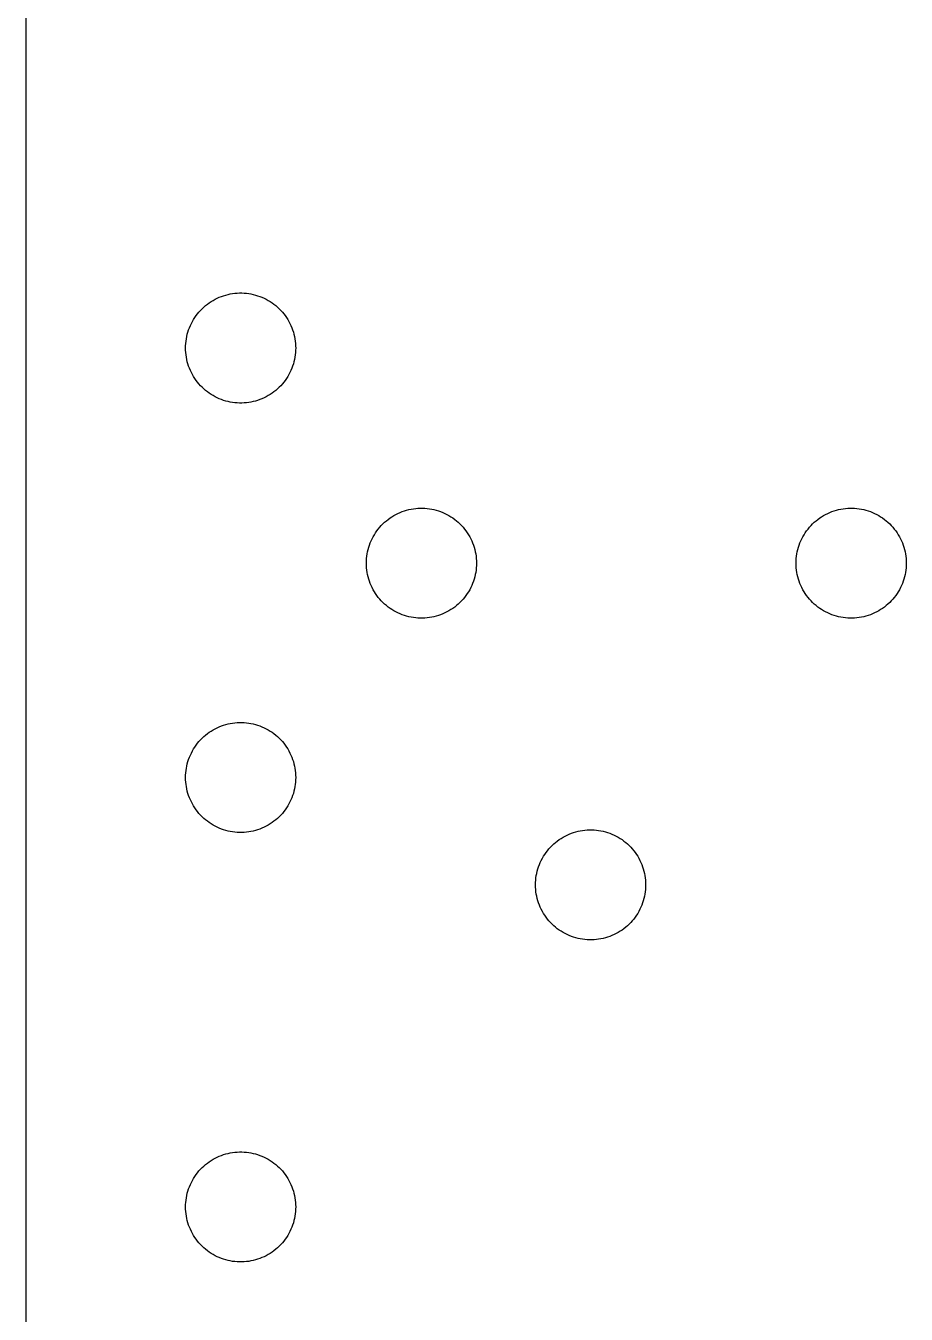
# Model space of a CAD drawing. Header units: metres. Extents: x 0 to 5.8, y -7.5 to 7.5.
# Drawn here: x 0.05 to 1.341, y 1.732 to 3.622 of the extents above; entities that cross this region are included whole.
import ezdxf

# ---------------------------------------------------------------- set-up
doc = ezdxf.new("R2010")
doc.units = ezdxf.units.M

msp = doc.modelspace()

# ---------------------------------------------------------------- linework, layer by layer
for p, q in [((0.049988, 4.53227), (0.049988, -4.53227)), ((0.313507, 3.21179), (0.316162, 3.21388)), ((0.316162, 3.21388), (0.318893, 3.21587)), ((0.318893, 3.21587), (0.321701, 3.21774)), ((0.321701, 3.21774), (0.3246, 3.2195)), ((0.3246, 3.2195), (0.32756, 3.22113)), ((0.32756, 3.22113), (0.330582, 3.22263)), ((0.330582, 3.22263), (0.333679, 3.224)), ((0.333679, 3.224), (0.336823, 3.22525)), ((0.336823, 3.22525), (0.340012, 3.22636)), ((0.340012, 3.22636), (0.343246, 3.22734)), ((0.343246, 3.22734), (0.346527, 3.22818)), ((0.346527, 3.22818), (0.349823, 3.22888)), ((0.349823, 3.22888), (0.353165, 3.22945)), ((0.353165, 3.22945), (0.356522, 3.22986)), ((0.356522, 3.22986), (0.359879, 3.23015)), ((0.359879, 3.23015), (0.363266, 3.23029)), ((0.363266, 3.23029), (0.366638, 3.23029)), ((0.366638, 3.23029), (0.370026, 3.23015)), ((0.370026, 3.23015), (0.373383, 3.22986)), ((0.373383, 3.22986), (0.37674, 3.22945)), ((0.37674, 3.22945), (0.380081, 3.22888)), ((0.380081, 3.22888), (0.383377, 3.22818)), ((0.383377, 3.22818), (0.386658, 3.22734)), ((0.386658, 3.22734), (0.389893, 3.22636)), ((0.389893, 3.22636), (0.393082, 3.22525)), ((0.393082, 3.22525), (0.396225, 3.224)), ((0.396225, 3.224), (0.399323, 3.22263)), ((0.399323, 3.22263), (0.402344, 3.22113)), ((0.402344, 3.22113), (0.405304, 3.2195)), ((0.405304, 3.2195), (0.408203, 3.21774)), ((0.408203, 3.21774), (0.411011, 3.21587)), ((0.411011, 3.21587), (0.413742, 3.21388)), ((0.413742, 3.21388), (0.416397, 3.21179)), ((0.295914, 3.19141), (0.297729, 3.19426)), ((0.297729, 3.19426), (0.299652, 3.19704)), ((0.299652, 3.19704), (0.301697, 3.19974)), ((0.301697, 3.19974), (0.303864, 3.20233)), ((0.303864, 3.20233), (0.306122, 3.20485)), ((0.306122, 3.20485), (0.308487, 3.20726)), ((0.308487, 3.20726), (0.310944, 3.20958)), ((0.310944, 3.20958), (0.313507, 3.21179)), ((0.416397, 3.21179), (0.418961, 3.20958)), ((0.418961, 3.20958), (0.421417, 3.20726)), ((0.421417, 3.20726), (0.423782, 3.20485)), ((0.423782, 3.20485), (0.426056, 3.20233)), ((0.426056, 3.20233), (0.428207, 3.19974)), ((0.428207, 3.19974), (0.430252, 3.19704)), ((0.430252, 3.19704), (0.432175, 3.19426)), ((0.432175, 3.19426), (0.43399, 3.19141)), ((0.287689, 3.17293), (0.288727, 3.17615)), ((0.288727, 3.17615), (0.289917, 3.17931)), ((0.289917, 3.17931), (0.291229, 3.18242)), ((0.291229, 3.18242), (0.292664, 3.18549)), ((0.292664, 3.18549), (0.29422, 3.18848)), ((0.29422, 3.18848), (0.295914, 3.19141)), ((0.43399, 3.19141), (0.435684, 3.18848)), ((0.435684, 3.18848), (0.437241, 3.18549)), ((0.437241, 3.18549), (0.43869, 3.18242)), ((0.43869, 3.18242), (0.439987, 3.17931)), ((0.439987, 3.17931), (0.441177, 3.17615)), ((0.441177, 3.17615), (0.442215, 3.17293)), ((0.284317, 3.15298), (0.284531, 3.15636)), ((0.284531, 3.15636), (0.284882, 3.15971)), ((0.284882, 3.15971), (0.28537, 3.16306)), ((0.28537, 3.16306), (0.286011, 3.16638)), ((0.286011, 3.16638), (0.286774, 3.16968)), ((0.286774, 3.16968), (0.287689, 3.17293)), ((0.442215, 3.17293), (0.44313, 3.16968)), ((0.44313, 3.16968), (0.443893, 3.16638)), ((0.443893, 3.16638), (0.444534, 3.16306)), ((0.444534, 3.16306), (0.445023, 3.15971)), ((0.445023, 3.15971), (0.445374, 3.15636)), ((0.445374, 3.15636), (0.445587, 3.15298)), ((0.284241, 3.1496), (0.284317, 3.15298)), ((0.284317, 3.14622), (0.284241, 3.1496)), ((0.284531, 3.14284), (0.284317, 3.14622)), ((0.284882, 3.13948), (0.284531, 3.14284)), ((0.28537, 3.13614), (0.284882, 3.13948)), ((0.445023, 3.13948), (0.444534, 3.13614)), ((0.445374, 3.14284), (0.445023, 3.13948)), ((0.445587, 3.14622), (0.445374, 3.14284)), ((0.445587, 3.15298), (0.445663, 3.1496)), ((0.445663, 3.1496), (0.445587, 3.14622)), ((0.286011, 3.13281), (0.28537, 3.13614)), ((0.286774, 3.12953), (0.286011, 3.13281)), ((0.287689, 3.12627), (0.286774, 3.12953)), ((0.288727, 3.12306), (0.287689, 3.12627)), ((0.289917, 3.11989), (0.288727, 3.12306)), ((0.291229, 3.11678), (0.289917, 3.11989)), ((0.439987, 3.11989), (0.43869, 3.11678)), ((0.441177, 3.12306), (0.439987, 3.11989)), ((0.442215, 3.12627), (0.441177, 3.12306)), ((0.44313, 3.12953), (0.442215, 3.12627)), ((0.443893, 3.13281), (0.44313, 3.12953)), ((0.444534, 3.13614), (0.443893, 3.13281)), ((0.292664, 3.11371), (0.291229, 3.11678)), ((0.29422, 3.11072), (0.292664, 3.11371)), ((0.295914, 3.10779), (0.29422, 3.11072)), ((0.297729, 3.10493), (0.295914, 3.10779)), ((0.299652, 3.10216), (0.297729, 3.10493)), ((0.301697, 3.09947), (0.299652, 3.10216)), ((0.303864, 3.09686), (0.301697, 3.09947)), ((0.428207, 3.09947), (0.426056, 3.09686)), ((0.430252, 3.10216), (0.428207, 3.09947)), ((0.432175, 3.10493), (0.430252, 3.10216)), ((0.43399, 3.10779), (0.432175, 3.10493)), ((0.435684, 3.11072), (0.43399, 3.10779)), ((0.437241, 3.11371), (0.435684, 3.11072)), ((0.43869, 3.11678), (0.437241, 3.11371)), ((0.306122, 3.09435), (0.303864, 3.09686)), ((0.308487, 3.09193), (0.306122, 3.09435)), ((0.310944, 3.08961), (0.308487, 3.09193)), ((0.313507, 3.08742), (0.310944, 3.08961)), ((0.316162, 3.08531), (0.313507, 3.08742)), ((0.318893, 3.08333), (0.316162, 3.08531)), ((0.321701, 3.08145), (0.318893, 3.08333)), ((0.3246, 3.0797), (0.321701, 3.08145)), ((0.408203, 3.08145), (0.405304, 3.0797)), ((0.411011, 3.08333), (0.408203, 3.08145)), ((0.413742, 3.08531), (0.411011, 3.08333)), ((0.416397, 3.08742), (0.413742, 3.08531)), ((0.418961, 3.08961), (0.416397, 3.08742)), ((0.421417, 3.09193), (0.418961, 3.08961)), ((0.423782, 3.09435), (0.421417, 3.09193)), ((0.426056, 3.09686), (0.423782, 3.09435)), ((0.32756, 3.07808), (0.3246, 3.0797)), ((0.330582, 3.07657), (0.32756, 3.07808)), ((0.333679, 3.0752), (0.330582, 3.07657)), ((0.336823, 3.07394), (0.333679, 3.0752)), ((0.340012, 3.07285), (0.336823, 3.07394)), ((0.343246, 3.07187), (0.340012, 3.07285)), ((0.346527, 3.07103), (0.343246, 3.07187)), ((0.349823, 3.07031), (0.346527, 3.07103)), ((0.353165, 3.06976), (0.349823, 3.07031)), ((0.356522, 3.06934), (0.353165, 3.06976)), ((0.359879, 3.06905), (0.356522, 3.06934)), ((0.363266, 3.06891), (0.359879, 3.06905)), ((0.366638, 3.06891), (0.363266, 3.06891)), ((0.370026, 3.06905), (0.366638, 3.06891)), ((0.373383, 3.06934), (0.370026, 3.06905)), ((0.37674, 3.06976), (0.373383, 3.06934)), ((0.380081, 3.07031), (0.37674, 3.06976)), ((0.383377, 3.07103), (0.380081, 3.07031)), ((0.386658, 3.07187), (0.383377, 3.07103)), ((0.389893, 3.07285), (0.386658, 3.07187)), ((0.393082, 3.07394), (0.389893, 3.07285)), ((0.396225, 3.0752), (0.393082, 3.07394)), ((0.399323, 3.07657), (0.396225, 3.0752)), ((0.402344, 3.07808), (0.399323, 3.07657)), ((0.405304, 3.0797), (0.402344, 3.07808)), ((0.601822, 2.90964), (0.605011, 2.91075)), ((0.605011, 2.91075), (0.608246, 2.91173)), ((0.608246, 2.91173), (0.611526, 2.91257)), ((0.611526, 2.91257), (0.614838, 2.91327)), ((0.614838, 2.91327), (0.618164, 2.91383)), ((0.618164, 2.91383), (0.621521, 2.91426)), ((0.621521, 2.91426), (0.624893, 2.91454)), ((0.624893, 2.91454), (0.628265, 2.91469)), ((0.628265, 2.91469), (0.631638, 2.91469)), ((0.631638, 2.91469), (0.635025, 2.91454)), ((0.635025, 2.91454), (0.638382, 2.91426)), ((0.638382, 2.91426), (0.641739, 2.91383)), ((0.641739, 2.91383), (0.645081, 2.91327)), ((0.645081, 2.91327), (0.648376, 2.91257)), ((0.648376, 2.91257), (0.651657, 2.91173)), ((0.651657, 2.91173), (0.654892, 2.91075)), ((0.654892, 2.91075), (0.658081, 2.90964)), ((1.23174, 2.90964), (1.23494, 2.91075)), ((1.23494, 2.91075), (1.23817, 2.91173)), ((1.23817, 2.91173), (1.24144, 2.91257)), ((1.24144, 2.91257), (1.24475, 2.91327)), ((1.24475, 2.91327), (1.24808, 2.91383)), ((1.24808, 2.91383), (1.25143, 2.91426)), ((1.25143, 2.91426), (1.25481, 2.91454)), ((1.25481, 2.91454), (1.25818, 2.91469)), ((1.25818, 2.91469), (1.26157, 2.91469)), ((1.26157, 2.91469), (1.26494, 2.91454)), ((1.26494, 2.91454), (1.26831, 2.91426)), ((1.26831, 2.91426), (1.27167, 2.91383)), ((1.27167, 2.91383), (1.27499, 2.91327)), ((1.27499, 2.91327), (1.27831, 2.91257)), ((1.27831, 2.91257), (1.28157, 2.91173)), ((1.28157, 2.91173), (1.28482, 2.91075)), ((1.28482, 2.91075), (1.28801, 2.90964)), ((0.571121, 2.88924), (0.573486, 2.89166)), ((0.573486, 2.89166), (0.575943, 2.89397)), ((0.575943, 2.89397), (0.578506, 2.89618)), ((0.578506, 2.89618), (0.581161, 2.89828)), ((0.581161, 2.89828), (0.583893, 2.90027)), ((0.583893, 2.90027), (0.5867, 2.90213)), ((0.5867, 2.90213), (0.5896, 2.90388)), ((0.5896, 2.90388), (0.59256, 2.90552)), ((0.59256, 2.90552), (0.595596, 2.90701)), ((0.595596, 2.90701), (0.598679, 2.9084)), ((0.598679, 2.9084), (0.601822, 2.90964)), ((0.658081, 2.90964), (0.661224, 2.9084)), ((0.661224, 2.9084), (0.664322, 2.90701)), ((0.664322, 2.90701), (0.667343, 2.90552)), ((0.667343, 2.90552), (0.670303, 2.90388)), ((0.670303, 2.90388), (0.673203, 2.90213)), ((0.673203, 2.90213), (0.67601, 2.90027)), ((0.67601, 2.90027), (0.678741, 2.89828)), ((0.678741, 2.89828), (0.681396, 2.89618)), ((0.681396, 2.89618), (0.68396, 2.89397)), ((0.68396, 2.89397), (0.686417, 2.89166)), ((0.686417, 2.89166), (0.688782, 2.88924)), ((1.20103, 2.88924), (1.2034, 2.89166)), ((1.2034, 2.89166), (1.20587, 2.89397)), ((1.20587, 2.89397), (1.20844, 2.89618)), ((1.20844, 2.89618), (1.21107, 2.89828)), ((1.21107, 2.89828), (1.21381, 2.90027)), ((1.21381, 2.90027), (1.21663, 2.90213)), ((1.21663, 2.90213), (1.21951, 2.90388)), ((1.21951, 2.90388), (1.22249, 2.90552)), ((1.22249, 2.90552), (1.22551, 2.90701)), ((1.22551, 2.90701), (1.22859, 2.9084)), ((1.22859, 2.9084), (1.23174, 2.90964)), ((1.28801, 2.90964), (1.29115, 2.9084)), ((1.29115, 2.9084), (1.29424, 2.90701)), ((1.29424, 2.90701), (1.29727, 2.90552)), ((1.29727, 2.90552), (1.30023, 2.90388)), ((1.30023, 2.90388), (1.30312, 2.90213)), ((1.30312, 2.90213), (1.30594, 2.90027)), ((1.30594, 2.90027), (1.30867, 2.89828)), ((1.30867, 2.89828), (1.31133, 2.89618)), ((1.31133, 2.89618), (1.31387, 2.89397)), ((1.31387, 2.89397), (1.31635, 2.89166)), ((1.31635, 2.89166), (1.31871, 2.88924)), ((0.557663, 2.86987), (0.559235, 2.87288)), ((0.559235, 2.87288), (0.560913, 2.87581)), ((0.560913, 2.87581), (0.562729, 2.87866)), ((0.562729, 2.87866), (0.564651, 2.88142)), ((0.564651, 2.88142), (0.566696, 2.88412)), ((0.566696, 2.88412), (0.568863, 2.88673)), ((0.568863, 2.88673), (0.571121, 2.88924)), ((0.688782, 2.88924), (0.691055, 2.88673)), ((0.691055, 2.88673), (0.693207, 2.88412)), ((0.693207, 2.88412), (0.695251, 2.88142)), ((0.695251, 2.88142), (0.697174, 2.87866)), ((0.697174, 2.87866), (0.69899, 2.87581)), ((0.69899, 2.87581), (0.700684, 2.87288)), ((0.700684, 2.87288), (0.70224, 2.86987)), ((1.18758, 2.86987), (1.18915, 2.87288)), ((1.18915, 2.87288), (1.19084, 2.87581)), ((1.19084, 2.87581), (1.19264, 2.87866)), ((1.19264, 2.87866), (1.19458, 2.88142)), ((1.19458, 2.88142), (1.19662, 2.88412)), ((1.19662, 2.88412), (1.19878, 2.88673)), ((1.19878, 2.88673), (1.20103, 2.88924)), ((1.31871, 2.88924), (1.32097, 2.88673)), ((1.32097, 2.88673), (1.32312, 2.88412)), ((1.32312, 2.88412), (1.32516, 2.88142)), ((1.32516, 2.88142), (1.3271, 2.87866)), ((1.3271, 2.87866), (1.3289, 2.87581)), ((1.3289, 2.87581), (1.3306, 2.87288)), ((1.3306, 2.87288), (1.33217, 2.86987)), ((0.55101, 2.85077), (0.551773, 2.85406)), ((0.551773, 2.85406), (0.552689, 2.85732)), ((0.552689, 2.85732), (0.553741, 2.86053)), ((0.553741, 2.86053), (0.554916, 2.86371)), ((0.554916, 2.86371), (0.556229, 2.86682)), ((0.556229, 2.86682), (0.557663, 2.86987)), ((0.70224, 2.86987), (0.70369, 2.86682)), ((0.70369, 2.86682), (0.704987, 2.86371)), ((0.704987, 2.86371), (0.706177, 2.86053)), ((0.706177, 2.86053), (0.707214, 2.85732)), ((0.707214, 2.85732), (0.70813, 2.85406)), ((0.70813, 2.85406), (0.708893, 2.85077)), ((1.18092, 2.85077), (1.1817, 2.85406)), ((1.1817, 2.85406), (1.1826, 2.85732)), ((1.1826, 2.85732), (1.18365, 2.86053)), ((1.18365, 2.86053), (1.18483, 2.86371)), ((1.18483, 2.86371), (1.18614, 2.86682)), ((1.18614, 2.86682), (1.18758, 2.86987)), ((1.33217, 2.86987), (1.3336, 2.86682)), ((1.3336, 2.86682), (1.33492, 2.86371)), ((1.33492, 2.86371), (1.33609, 2.86053)), ((1.33609, 2.86053), (1.33714, 2.85732)), ((1.33714, 2.85732), (1.33804, 2.85406)), ((1.33804, 2.85406), (1.33882, 2.85077)), ((0.54924, 2.834), (0.549316, 2.83737)), ((0.549316, 2.83737), (0.54953, 2.84074)), ((0.54953, 2.84074), (0.549881, 2.8441)), ((0.549881, 2.8441), (0.550369, 2.84746)), ((0.550369, 2.84746), (0.55101, 2.85077)), ((0.708893, 2.85077), (0.709534, 2.84746)), ((0.709534, 2.84746), (0.710022, 2.8441)), ((0.710022, 2.8441), (0.710373, 2.84074)), ((0.710373, 2.84074), (0.710587, 2.83737)), ((0.710587, 2.83737), (0.710663, 2.834)), ((1.17917, 2.834), (1.17923, 2.83737)), ((1.17923, 2.83737), (1.17944, 2.84074)), ((1.17944, 2.84074), (1.17979, 2.8441)), ((1.17979, 2.8441), (1.1803, 2.84746)), ((1.1803, 2.84746), (1.18092, 2.85077)), ((1.33882, 2.85077), (1.33945, 2.84746)), ((1.33945, 2.84746), (1.33995, 2.8441)), ((1.33995, 2.8441), (1.3403, 2.84074)), ((1.3403, 2.84074), (1.34052, 2.83737)), ((1.34052, 2.83737), (1.34058, 2.834)), ((0.549316, 2.83061), (0.54924, 2.834)), ((0.54953, 2.82724), (0.549316, 2.83061)), ((0.549881, 2.82388), (0.54953, 2.82724)), ((0.550369, 2.82053), (0.549881, 2.82388)), ((0.55101, 2.81721), (0.550369, 2.82053)), ((0.551773, 2.81392), (0.55101, 2.81721)), ((0.708893, 2.81721), (0.70813, 2.81392)), ((0.709534, 2.82053), (0.708893, 2.81721)), ((0.710022, 2.82388), (0.709534, 2.82053)), ((0.710373, 2.82724), (0.710022, 2.82388)), ((0.710587, 2.83061), (0.710373, 2.82724)), ((0.710663, 2.834), (0.710587, 2.83061)), ((1.17923, 2.83061), (1.17917, 2.834)), ((1.17944, 2.82724), (1.17923, 2.83061)), ((1.17979, 2.82388), (1.17944, 2.82724)), ((1.1803, 2.82053), (1.17979, 2.82388)), ((1.18092, 2.81721), (1.1803, 2.82053)), ((1.1817, 2.81392), (1.18092, 2.81721)), ((1.33882, 2.81721), (1.33804, 2.81392)), ((1.33945, 2.82053), (1.33882, 2.81721)), ((1.33995, 2.82388), (1.33945, 2.82053)), ((1.3403, 2.82724), (1.33995, 2.82388)), ((1.34052, 2.83061), (1.3403, 2.82724)), ((1.34058, 2.834), (1.34052, 2.83061)), ((0.552689, 2.81067), (0.551773, 2.81392)), ((0.553741, 2.80745), (0.552689, 2.81067)), ((0.554916, 2.80428), (0.553741, 2.80745)), ((0.556229, 2.80116), (0.554916, 2.80428)), ((0.557663, 2.79811), (0.556229, 2.80116)), ((0.559235, 2.7951), (0.557663, 2.79811)), ((0.70224, 2.79811), (0.700684, 2.7951)), ((0.70369, 2.80116), (0.70224, 2.79811)), ((0.704987, 2.80428), (0.70369, 2.80116)), ((0.706177, 2.80745), (0.704987, 2.80428)), ((0.707214, 2.81067), (0.706177, 2.80745)), ((0.70813, 2.81392), (0.707214, 2.81067)), ((1.1826, 2.81067), (1.1817, 2.81392)), ((1.18365, 2.80745), (1.1826, 2.81067)), ((1.18483, 2.80428), (1.18365, 2.80745)), ((1.18614, 2.80116), (1.18483, 2.80428)), ((1.18758, 2.79811), (1.18614, 2.80116)), ((1.18915, 2.7951), (1.18758, 2.79811)), ((1.33217, 2.79811), (1.3306, 2.7951)), ((1.3336, 2.80116), (1.33217, 2.79811)), ((1.33492, 2.80428), (1.3336, 2.80116)), ((1.33609, 2.80745), (1.33492, 2.80428)), ((1.33714, 2.81067), (1.33609, 2.80745)), ((1.33804, 2.81392), (1.33714, 2.81067)), ((0.560913, 2.79219), (0.559235, 2.7951)), ((0.562729, 2.78932), (0.560913, 2.79219)), ((0.564651, 2.78656), (0.562729, 2.78932)), ((0.566696, 2.78386), (0.564651, 2.78656)), ((0.568863, 2.78125), (0.566696, 2.78386)), ((0.571121, 2.77875), (0.568863, 2.78125)), ((0.573486, 2.77632), (0.571121, 2.77875)), ((0.688782, 2.77875), (0.686417, 2.77632)), ((0.691055, 2.78125), (0.688782, 2.77875)), ((0.693207, 2.78386), (0.691055, 2.78125)), ((0.695251, 2.78656), (0.693207, 2.78386)), ((0.697174, 2.78932), (0.695251, 2.78656)), ((0.69899, 2.79219), (0.697174, 2.78932)), ((0.700684, 2.7951), (0.69899, 2.79219)), ((1.19084, 2.79219), (1.18915, 2.7951)), ((1.19264, 2.78932), (1.19084, 2.79219)), ((1.19458, 2.78656), (1.19264, 2.78932)), ((1.19662, 2.78386), (1.19458, 2.78656)), ((1.19878, 2.78125), (1.19662, 2.78386)), ((1.20103, 2.77875), (1.19878, 2.78125)), ((1.2034, 2.77632), (1.20103, 2.77875)), ((1.31871, 2.77875), (1.31635, 2.77632)), ((1.32097, 2.78125), (1.31871, 2.77875)), ((1.32312, 2.78386), (1.32097, 2.78125)), ((1.32516, 2.78656), (1.32312, 2.78386)), ((1.3271, 2.78932), (1.32516, 2.78656)), ((1.3289, 2.79219), (1.3271, 2.78932)), ((1.3306, 2.7951), (1.3289, 2.79219)), ((0.575943, 2.77402), (0.573486, 2.77632)), ((0.578506, 2.7718), (0.575943, 2.77402)), ((0.581161, 2.7697), (0.578506, 2.7718)), ((0.583893, 2.76772), (0.581161, 2.7697)), ((0.5867, 2.76585), (0.583893, 2.76772)), ((0.5896, 2.7641), (0.5867, 2.76585)), ((0.59256, 2.76247), (0.5896, 2.7641)), ((0.595596, 2.76097), (0.59256, 2.76247)), ((0.598679, 2.7596), (0.595596, 2.76097)), ((0.601822, 2.75835), (0.598679, 2.7596)), ((0.661224, 2.7596), (0.658081, 2.75835)), ((0.664322, 2.76097), (0.661224, 2.7596)), ((0.667343, 2.76247), (0.664322, 2.76097)), ((0.670303, 2.7641), (0.667343, 2.76247)), ((0.673203, 2.76585), (0.670303, 2.7641)), ((0.67601, 2.76772), (0.673203, 2.76585)), ((0.678741, 2.7697), (0.67601, 2.76772)), ((0.681396, 2.7718), (0.678741, 2.7697)), ((0.68396, 2.77402), (0.681396, 2.7718)), ((0.686417, 2.77632), (0.68396, 2.77402)), ((1.20587, 2.77402), (1.2034, 2.77632)), ((1.20844, 2.7718), (1.20587, 2.77402)), ((1.21107, 2.7697), (1.20844, 2.7718)), ((1.21381, 2.76772), (1.21107, 2.7697)), ((1.21663, 2.76585), (1.21381, 2.76772)), ((1.21951, 2.7641), (1.21663, 2.76585)), ((1.22249, 2.76247), (1.21951, 2.7641)), ((1.22551, 2.76097), (1.22249, 2.76247)), ((1.22859, 2.7596), (1.22551, 2.76097)), ((1.23174, 2.75835), (1.22859, 2.7596)), ((1.29115, 2.7596), (1.28801, 2.75835)), ((1.29424, 2.76097), (1.29115, 2.7596)), ((1.29727, 2.76247), (1.29424, 2.76097)), ((1.30023, 2.7641), (1.29727, 2.76247)), ((1.30312, 2.76585), (1.30023, 2.7641)), ((1.30594, 2.76772), (1.30312, 2.76585)), ((1.30867, 2.7697), (1.30594, 2.76772)), ((1.31133, 2.7718), (1.30867, 2.7697)), ((1.31387, 2.77402), (1.31133, 2.7718)), ((1.31635, 2.77632), (1.31387, 2.77402)), ((0.605011, 2.75723), (0.601822, 2.75835)), ((0.608246, 2.75626), (0.605011, 2.75723)), ((0.611526, 2.75542), (0.608246, 2.75626)), ((0.614838, 2.75471), (0.611526, 2.75542)), ((0.618164, 2.75415), (0.614838, 2.75471)), ((0.621521, 2.75372), (0.618164, 2.75415)), ((0.624893, 2.75345), (0.621521, 2.75372)), ((0.628265, 2.7533), (0.624893, 2.75345)), ((0.631638, 2.7533), (0.628265, 2.7533)), ((0.635025, 2.75345), (0.631638, 2.7533)), ((0.638382, 2.75372), (0.635025, 2.75345)), ((0.641739, 2.75415), (0.638382, 2.75372)), ((0.645081, 2.75471), (0.641739, 2.75415)), ((0.648376, 2.75542), (0.645081, 2.75471)), ((0.651657, 2.75626), (0.648376, 2.75542)), ((0.654892, 2.75723), (0.651657, 2.75626)), ((0.658081, 2.75835), (0.654892, 2.75723)), ((1.23494, 2.75723), (1.23174, 2.75835)), ((1.23817, 2.75626), (1.23494, 2.75723)), ((1.24144, 2.75542), (1.23817, 2.75626)), ((1.24475, 2.75471), (1.24144, 2.75542)), ((1.24808, 2.75415), (1.24475, 2.75471)), ((1.25143, 2.75372), (1.24808, 2.75415)), ((1.25481, 2.75345), (1.25143, 2.75372)), ((1.25818, 2.7533), (1.25481, 2.75345)), ((1.26157, 2.7533), (1.25818, 2.7533)), ((1.26494, 2.75345), (1.26157, 2.7533)), ((1.26831, 2.75372), (1.26494, 2.75345)), ((1.27167, 2.75415), (1.26831, 2.75372)), ((1.27499, 2.75471), (1.27167, 2.75415)), ((1.27831, 2.75542), (1.27499, 2.75471)), ((1.28157, 2.75626), (1.27831, 2.75542)), ((1.28482, 2.75723), (1.28157, 2.75626)), ((1.28801, 2.75835), (1.28482, 2.75723)), ((0.321701, 2.58783), (0.3246, 2.58957)), ((0.3246, 2.58957), (0.32756, 2.5912)), ((0.32756, 2.5912), (0.330582, 2.59271)), ((0.330582, 2.59271), (0.333679, 2.59409)), ((0.333679, 2.59409), (0.336823, 2.59532)), ((0.336823, 2.59532), (0.340012, 2.59644)), ((0.340012, 2.59644), (0.343246, 2.59741)), ((0.343246, 2.59741), (0.346527, 2.59825)), ((0.346527, 2.59825), (0.349823, 2.59895)), ((0.349823, 2.59895), (0.353165, 2.59952)), ((0.353165, 2.59952), (0.356522, 2.59995)), ((0.356522, 2.59995), (0.359879, 2.60022)), ((0.359879, 2.60022), (0.363266, 2.60037)), ((0.363266, 2.60037), (0.366638, 2.60037)), ((0.366638, 2.60037), (0.370026, 2.60022)), ((0.370026, 2.60022), (0.373383, 2.59995)), ((0.373383, 2.59995), (0.37674, 2.59952)), ((0.37674, 2.59952), (0.380081, 2.59895)), ((0.380081, 2.59895), (0.383377, 2.59825)), ((0.383377, 2.59825), (0.386658, 2.59741)), ((0.386658, 2.59741), (0.389893, 2.59644)), ((0.389893, 2.59644), (0.393082, 2.59532)), ((0.393082, 2.59532), (0.396225, 2.59409)), ((0.396225, 2.59409), (0.399323, 2.59271)), ((0.399323, 2.59271), (0.402344, 2.5912)), ((0.402344, 2.5912), (0.405304, 2.58957)), ((0.405304, 2.58957), (0.408203, 2.58783)), ((0.301697, 2.56981), (0.303864, 2.57242)), ((0.303864, 2.57242), (0.306122, 2.57492)), ((0.306122, 2.57492), (0.308487, 2.57735)), ((0.308487, 2.57735), (0.310944, 2.57965)), ((0.310944, 2.57965), (0.313507, 2.58186)), ((0.313507, 2.58186), (0.316162, 2.58397)), ((0.316162, 2.58397), (0.318893, 2.58595)), ((0.318893, 2.58595), (0.321701, 2.58783)), ((0.408203, 2.58783), (0.411011, 2.58595)), ((0.411011, 2.58595), (0.413742, 2.58397)), ((0.413742, 2.58397), (0.416397, 2.58186)), ((0.416397, 2.58186), (0.418961, 2.57965)), ((0.418961, 2.57965), (0.421417, 2.57735)), ((0.421417, 2.57735), (0.423782, 2.57492)), ((0.423782, 2.57492), (0.426056, 2.57242)), ((0.426056, 2.57242), (0.428207, 2.56981)), ((0.289917, 2.54939), (0.291229, 2.55251)), ((0.291229, 2.55251), (0.292664, 2.55556)), ((0.292664, 2.55556), (0.29422, 2.55856)), ((0.29422, 2.55856), (0.295914, 2.56149)), ((0.295914, 2.56149), (0.297729, 2.56435)), ((0.297729, 2.56435), (0.299652, 2.56712)), ((0.299652, 2.56712), (0.301697, 2.56981)), ((0.428207, 2.56981), (0.430252, 2.56712)), ((0.430252, 2.56712), (0.432175, 2.56435)), ((0.432175, 2.56435), (0.43399, 2.56149)), ((0.43399, 2.56149), (0.435684, 2.55856)), ((0.435684, 2.55856), (0.437241, 2.55556)), ((0.437241, 2.55556), (0.43869, 2.55251)), ((0.43869, 2.55251), (0.439987, 2.54939)), ((0.284882, 2.5298), (0.28537, 2.53314)), ((0.28537, 2.53314), (0.286011, 2.53645)), ((0.286011, 2.53645), (0.286774, 2.53975)), ((0.286774, 2.53975), (0.287689, 2.543)), ((0.287689, 2.543), (0.288727, 2.54622)), ((0.288727, 2.54622), (0.289917, 2.54939)), ((0.439987, 2.54939), (0.441177, 2.54622)), ((0.441177, 2.54622), (0.442215, 2.543)), ((0.442215, 2.543), (0.44313, 2.53975)), ((0.44313, 2.53975), (0.443893, 2.53645)), ((0.443893, 2.53645), (0.444534, 2.53314)), ((0.444534, 2.53314), (0.445023, 2.5298)), ((0.284241, 2.51968), (0.284317, 2.52306)), ((0.284317, 2.5163), (0.284241, 2.51968)), ((0.284317, 2.52306), (0.284531, 2.52643)), ((0.284531, 2.51292), (0.284317, 2.5163)), ((0.284531, 2.52643), (0.284882, 2.5298)), ((0.445023, 2.5298), (0.445374, 2.52643)), ((0.445374, 2.52643), (0.445587, 2.52306)), ((0.445587, 2.5163), (0.445374, 2.51292)), ((0.445587, 2.52306), (0.445663, 2.51968)), ((0.445663, 2.51968), (0.445587, 2.5163)), ((0.284882, 2.50957), (0.284531, 2.51292)), ((0.28537, 2.50621), (0.284882, 2.50957)), ((0.286011, 2.5029), (0.28537, 2.50621)), ((0.286774, 2.4996), (0.286011, 2.5029)), ((0.287689, 2.49635), (0.286774, 2.4996)), ((0.288727, 2.49313), (0.287689, 2.49635)), ((0.442215, 2.49635), (0.441177, 2.49313)), ((0.44313, 2.4996), (0.442215, 2.49635)), ((0.443893, 2.5029), (0.44313, 2.4996)), ((0.444534, 2.50621), (0.443893, 2.5029)), ((0.445023, 2.50957), (0.444534, 2.50621)), ((0.445374, 2.51292), (0.445023, 2.50957)), ((0.289917, 2.48996), (0.288727, 2.49313)), ((0.291229, 2.48685), (0.289917, 2.48996)), ((0.292664, 2.4838), (0.291229, 2.48685)), ((0.29422, 2.48079), (0.292664, 2.4838)), ((0.295914, 2.47787), (0.29422, 2.48079)), ((0.297729, 2.47502), (0.295914, 2.47787)), ((0.43399, 2.47787), (0.432175, 2.47502)), ((0.435684, 2.48079), (0.43399, 2.47787)), ((0.437241, 2.4838), (0.435684, 2.48079)), ((0.43869, 2.48685), (0.437241, 2.4838)), ((0.439987, 2.48996), (0.43869, 2.48685)), ((0.441177, 2.49313), (0.439987, 2.48996)), ((0.299652, 2.47224), (0.297729, 2.47502)), ((0.301697, 2.46954), (0.299652, 2.47224)), ((0.303864, 2.46693), (0.301697, 2.46954)), ((0.306122, 2.46443), (0.303864, 2.46693)), ((0.308487, 2.46201), (0.306122, 2.46443)), ((0.310944, 2.4597), (0.308487, 2.46201)), ((0.313507, 2.45749), (0.310944, 2.4597)), ((0.316162, 2.45538), (0.313507, 2.45749)), ((0.416397, 2.45749), (0.413742, 2.45538)), ((0.418961, 2.4597), (0.416397, 2.45749)), ((0.421417, 2.46201), (0.418961, 2.4597)), ((0.423782, 2.46443), (0.421417, 2.46201)), ((0.426056, 2.46693), (0.423782, 2.46443)), ((0.428207, 2.46954), (0.426056, 2.46693)), ((0.430252, 2.47224), (0.428207, 2.46954)), ((0.432175, 2.47502), (0.430252, 2.47224)), ((0.318893, 2.4534), (0.316162, 2.45538)), ((0.321701, 2.45154), (0.318893, 2.4534)), ((0.3246, 2.44978), (0.321701, 2.45154)), ((0.32756, 2.44815), (0.3246, 2.44978)), ((0.330582, 2.44666), (0.32756, 2.44815)), ((0.333679, 2.44528), (0.330582, 2.44666)), ((0.336823, 2.44403), (0.333679, 2.44528)), ((0.340012, 2.44292), (0.336823, 2.44403)), ((0.343246, 2.44194), (0.340012, 2.44292)), ((0.346527, 2.4411), (0.343246, 2.44194)), ((0.349823, 2.4404), (0.346527, 2.4411)), ((0.353165, 2.43983), (0.349823, 2.4404)), ((0.356522, 2.43941), (0.353165, 2.43983)), ((0.359879, 2.43913), (0.356522, 2.43941)), ((0.363266, 2.43898), (0.359879, 2.43913)), ((0.366638, 2.43898), (0.363266, 2.43898)), ((0.370026, 2.43913), (0.366638, 2.43898)), ((0.373383, 2.43941), (0.370026, 2.43913)), ((0.37674, 2.43983), (0.373383, 2.43941)), ((0.380081, 2.4404), (0.37674, 2.43983)), ((0.383377, 2.4411), (0.380081, 2.4404)), ((0.386658, 2.44194), (0.383377, 2.4411)), ((0.389893, 2.44292), (0.386658, 2.44194)), ((0.393082, 2.44403), (0.389893, 2.44292)), ((0.396225, 2.44528), (0.393082, 2.44403)), ((0.399323, 2.44666), (0.396225, 2.44528)), ((0.402344, 2.44815), (0.399323, 2.44666)), ((0.405304, 2.44978), (0.402344, 2.44815)), ((0.408203, 2.45154), (0.405304, 2.44978)), ((0.411011, 2.4534), (0.408203, 2.45154)), ((0.413742, 2.45538), (0.411011, 2.4534)), ((0.849808, 2.43785), (0.853012, 2.43895)), ((0.853012, 2.43895), (0.856247, 2.43993)), ((0.856247, 2.43993), (0.859512, 2.44078)), ((0.859512, 2.44078), (0.862823, 2.44148)), ((0.862823, 2.44148), (0.86615, 2.44205)), ((0.86615, 2.44205), (0.869507, 2.44246)), ((0.869507, 2.44246), (0.872879, 2.44275)), ((0.872879, 2.44275), (0.876251, 2.44289)), ((0.876251, 2.44289), (0.879639, 2.44289)), ((0.879639, 2.44289), (0.883011, 2.44275)), ((0.883011, 2.44275), (0.886383, 2.44246)), ((0.886383, 2.44246), (0.88974, 2.44205)), ((0.88974, 2.44205), (0.893066, 2.44148)), ((0.893066, 2.44148), (0.896378, 2.44078)), ((0.896378, 2.44078), (0.899643, 2.43993)), ((0.899643, 2.43993), (0.902878, 2.43895)), ((0.902878, 2.43895), (0.906082, 2.43785)), ((0.819107, 2.41745), (0.821472, 2.41986)), ((0.821472, 2.41986), (0.823944, 2.42218)), ((0.823944, 2.42218), (0.826508, 2.42438)), ((0.826508, 2.42438), (0.829147, 2.42648)), ((0.829147, 2.42648), (0.831879, 2.42847)), ((0.831879, 2.42847), (0.834702, 2.43034)), ((0.834702, 2.43034), (0.837585, 2.4321)), ((0.837585, 2.4321), (0.840561, 2.43372)), ((0.840561, 2.43372), (0.843582, 2.43523)), ((0.843582, 2.43523), (0.846664, 2.4366)), ((0.846664, 2.4366), (0.849808, 2.43785)), ((0.906082, 2.43785), (0.909225, 2.4366)), ((0.909225, 2.4366), (0.912308, 2.43523)), ((0.912308, 2.43523), (0.915344, 2.43372)), ((0.915344, 2.43372), (0.918304, 2.4321)), ((0.918304, 2.4321), (0.921188, 2.43034)), ((0.921188, 2.43034), (0.924011, 2.42847)), ((0.924011, 2.42847), (0.926743, 2.42648)), ((0.926743, 2.42648), (0.929398, 2.42438)), ((0.929398, 2.42438), (0.931946, 2.42218)), ((0.931946, 2.42218), (0.934418, 2.41986)), ((0.934418, 2.41986), (0.936783, 2.41745)), ((0.805649, 2.39809), (0.80722, 2.40108)), ((0.80722, 2.40108), (0.808914, 2.40401)), ((0.808914, 2.40401), (0.810715, 2.40686)), ((0.810715, 2.40686), (0.812653, 2.40964)), ((0.812653, 2.40964), (0.814697, 2.41232)), ((0.814697, 2.41232), (0.816849, 2.41493)), ((0.816849, 2.41493), (0.819107, 2.41745)), ((0.936783, 2.41745), (0.939041, 2.41493)), ((0.939041, 2.41493), (0.941193, 2.41232)), ((0.941193, 2.41232), (0.943237, 2.40964)), ((0.943237, 2.40964), (0.945175, 2.40686)), ((0.945175, 2.40686), (0.946976, 2.40401)), ((0.946976, 2.40401), (0.948669, 2.40108)), ((0.948669, 2.40108), (0.950241, 2.39809)), ((0.798996, 2.37898), (0.799774, 2.38226)), ((0.799774, 2.38226), (0.800674, 2.38553)), ((0.800674, 2.38553), (0.801727, 2.38873)), ((0.801727, 2.38873), (0.802902, 2.39191)), ((0.802902, 2.39191), (0.804214, 2.39502)), ((0.804214, 2.39502), (0.805649, 2.39809)), ((0.950241, 2.39809), (0.951675, 2.39502)), ((0.951675, 2.39502), (0.952988, 2.39191)), ((0.952988, 2.39191), (0.954163, 2.38873)), ((0.954163, 2.38873), (0.955215, 2.38553)), ((0.955215, 2.38553), (0.956116, 2.38226)), ((0.956116, 2.38226), (0.956894, 2.37898)), ((0.797241, 2.3622), (0.797302, 2.36557)), ((0.797302, 2.36557), (0.797516, 2.36896)), ((0.797516, 2.36896), (0.797867, 2.37231)), ((0.797867, 2.37231), (0.79837, 2.37566)), ((0.79837, 2.37566), (0.798996, 2.37898)), ((0.956894, 2.37898), (0.95752, 2.37566)), ((0.95752, 2.37566), (0.958023, 2.37231)), ((0.958023, 2.37231), (0.958374, 2.36896)), ((0.958374, 2.36896), (0.958588, 2.36557)), ((0.958588, 2.36557), (0.958649, 2.3622)), ((0.797302, 2.35883), (0.797241, 2.3622)), ((0.797516, 2.35544), (0.797302, 2.35883)), ((0.797867, 2.35208), (0.797516, 2.35544)), ((0.79837, 2.34874), (0.797867, 2.35208)), ((0.798996, 2.34541), (0.79837, 2.34874)), ((0.799774, 2.34213), (0.798996, 2.34541)), ((0.956894, 2.34541), (0.956116, 2.34213)), ((0.95752, 2.34874), (0.956894, 2.34541)), ((0.958023, 2.35208), (0.95752, 2.34874)), ((0.958374, 2.35544), (0.958023, 2.35208)), ((0.958588, 2.35883), (0.958374, 2.35544)), ((0.958649, 2.3622), (0.958588, 2.35883)), ((0.800674, 2.33887), (0.799774, 2.34213)), ((0.801727, 2.33566), (0.800674, 2.33887)), ((0.802902, 2.33249), (0.801727, 2.33566)), ((0.804214, 2.32938), (0.802902, 2.33249)), ((0.805649, 2.32631), (0.804214, 2.32938)), ((0.80722, 2.32332), (0.805649, 2.32631)), ((0.950241, 2.32631), (0.948669, 2.32332)), ((0.951675, 2.32938), (0.950241, 2.32631)), ((0.952988, 2.33249), (0.951675, 2.32938)), ((0.954163, 2.33566), (0.952988, 2.33249)), ((0.955215, 2.33887), (0.954163, 2.33566)), ((0.956116, 2.34213), (0.955215, 2.33887)), ((0.808914, 2.32039), (0.80722, 2.32332)), ((0.810715, 2.31754), (0.808914, 2.32039)), ((0.812653, 2.31476), (0.810715, 2.31754)), ((0.814697, 2.31207), (0.812653, 2.31476)), ((0.816849, 2.30946), (0.814697, 2.31207)), ((0.819107, 2.30695), (0.816849, 2.30946)), ((0.821472, 2.30453), (0.819107, 2.30695)), ((0.936783, 2.30695), (0.934418, 2.30453)), ((0.939041, 2.30946), (0.936783, 2.30695)), ((0.941193, 2.31207), (0.939041, 2.30946)), ((0.943237, 2.31476), (0.941193, 2.31207)), ((0.945175, 2.31754), (0.943237, 2.31476)), ((0.946976, 2.32039), (0.945175, 2.31754)), ((0.948669, 2.32332), (0.946976, 2.32039)), ((0.823944, 2.30222), (0.821472, 2.30453)), ((0.826508, 2.3), (0.823944, 2.30222)), ((0.829147, 2.29791), (0.826508, 2.3)), ((0.831879, 2.29593), (0.829147, 2.29791)), ((0.834702, 2.29405), (0.831879, 2.29593)), ((0.837585, 2.2923), (0.834702, 2.29405)), ((0.840561, 2.29068), (0.837585, 2.2923)), ((0.843582, 2.28917), (0.840561, 2.29068)), ((0.846664, 2.2878), (0.843582, 2.28917)), ((0.849808, 2.28654), (0.846664, 2.2878)), ((0.909225, 2.2878), (0.906082, 2.28654)), ((0.912308, 2.28917), (0.909225, 2.2878)), ((0.915344, 2.29068), (0.912308, 2.28917)), ((0.918304, 2.2923), (0.915344, 2.29068)), ((0.921188, 2.29405), (0.918304, 2.2923)), ((0.924011, 2.29593), (0.921188, 2.29405)), ((0.926743, 2.29791), (0.924011, 2.29593)), ((0.929398, 2.3), (0.926743, 2.29791)), ((0.931946, 2.30222), (0.929398, 2.3)), ((0.934418, 2.30453), (0.931946, 2.30222)), ((0.853012, 2.28545), (0.849808, 2.28654)), ((0.856247, 2.28447), (0.853012, 2.28545)), ((0.859512, 2.28362), (0.856247, 2.28447)), ((0.862823, 2.28291), (0.859512, 2.28362)), ((0.86615, 2.28235), (0.862823, 2.28291)), ((0.869507, 2.28194), (0.86615, 2.28235)), ((0.872879, 2.28165), (0.869507, 2.28194)), ((0.876251, 2.28151), (0.872879, 2.28165)), ((0.879639, 2.28151), (0.876251, 2.28151)), ((0.883011, 2.28165), (0.879639, 2.28151)), ((0.886383, 2.28194), (0.883011, 2.28165)), ((0.88974, 2.28235), (0.886383, 2.28194)), ((0.893066, 2.28291), (0.88974, 2.28235)), ((0.896378, 2.28362), (0.893066, 2.28291)), ((0.899643, 2.28447), (0.896378, 2.28362)), ((0.902878, 2.28545), (0.899643, 2.28447)), ((0.906082, 2.28654), (0.902878, 2.28545)), ((0.336823, 1.96541), (0.340012, 1.96652)), ((0.340012, 1.96652), (0.343246, 1.9675)), ((0.343246, 1.9675), (0.346527, 1.96834)), ((0.346527, 1.96834), (0.349823, 1.96904)), ((0.349823, 1.96904), (0.353165, 1.9696)), ((0.353165, 1.9696), (0.356522, 1.97002)), ((0.356522, 1.97002), (0.359879, 1.97031)), ((0.359879, 1.97031), (0.363266, 1.97044)), ((0.363266, 1.97044), (0.366638, 1.97044)), ((0.366638, 1.97044), (0.370026, 1.97031)), ((0.370026, 1.97031), (0.373383, 1.97002)), ((0.373383, 1.97002), (0.37674, 1.9696)), ((0.37674, 1.9696), (0.380081, 1.96904)), ((0.380081, 1.96904), (0.383377, 1.96834)), ((0.383377, 1.96834), (0.386658, 1.9675)), ((0.386658, 1.9675), (0.389893, 1.96652)), ((0.389893, 1.96652), (0.393082, 1.96541)), ((0.306122, 1.94501), (0.308487, 1.94742)), ((0.308487, 1.94742), (0.310944, 1.94974)), ((0.310944, 1.94974), (0.313507, 1.95195)), ((0.313507, 1.95195), (0.316162, 1.95404)), ((0.316162, 1.95404), (0.318893, 1.95602)), ((0.318893, 1.95602), (0.321701, 1.9579)), ((0.321701, 1.9579), (0.3246, 1.95966)), ((0.3246, 1.95966), (0.32756, 1.96127)), ((0.32756, 1.96127), (0.330582, 1.96278)), ((0.330582, 1.96278), (0.333679, 1.96416)), ((0.333679, 1.96416), (0.336823, 1.96541)), ((0.393082, 1.96541), (0.396225, 1.96416)), ((0.396225, 1.96416), (0.399323, 1.96278)), ((0.399323, 1.96278), (0.402344, 1.96127)), ((0.402344, 1.96127), (0.405304, 1.95966)), ((0.405304, 1.95966), (0.408203, 1.9579)), ((0.408203, 1.9579), (0.411011, 1.95602)), ((0.411011, 1.95602), (0.413742, 1.95404)), ((0.413742, 1.95404), (0.416397, 1.95195)), ((0.416397, 1.95195), (0.418961, 1.94974)), ((0.418961, 1.94974), (0.421417, 1.94742)), ((0.421417, 1.94742), (0.423782, 1.94501)), ((0.292664, 1.92564), (0.29422, 1.92863)), ((0.29422, 1.92863), (0.295914, 1.93156)), ((0.295914, 1.93156), (0.297729, 1.93442)), ((0.297729, 1.93442), (0.299652, 1.93719)), ((0.299652, 1.93719), (0.301697, 1.9399)), ((0.301697, 1.9399), (0.303864, 1.94249)), ((0.303864, 1.94249), (0.306122, 1.94501)), ((0.423782, 1.94501), (0.426056, 1.94249)), ((0.426056, 1.94249), (0.428207, 1.9399)), ((0.428207, 1.9399), (0.430252, 1.93719)), ((0.430252, 1.93719), (0.432175, 1.93442)), ((0.432175, 1.93442), (0.43399, 1.93156)), ((0.43399, 1.93156), (0.435684, 1.92863)), ((0.435684, 1.92863), (0.437241, 1.92564)), ((0.286011, 1.90654), (0.286774, 1.90982)), ((0.286774, 1.90982), (0.287689, 1.91309)), ((0.287689, 1.91309), (0.288727, 1.91631)), ((0.288727, 1.91631), (0.289917, 1.91946)), ((0.289917, 1.91946), (0.291229, 1.92258)), ((0.291229, 1.92258), (0.292664, 1.92564)), ((0.437241, 1.92564), (0.43869, 1.92258)), ((0.43869, 1.92258), (0.439987, 1.91946)), ((0.439987, 1.91946), (0.441177, 1.91631)), ((0.441177, 1.91631), (0.442215, 1.91309)), ((0.442215, 1.91309), (0.44313, 1.90982)), ((0.44313, 1.90982), (0.443893, 1.90654)), ((0.284241, 1.88976), (0.284317, 1.89314)), ((0.284317, 1.89314), (0.284531, 1.89651)), ((0.284531, 1.89651), (0.284882, 1.89987)), ((0.284882, 1.89987), (0.28537, 1.90321)), ((0.28537, 1.90321), (0.286011, 1.90654)), ((0.443893, 1.90654), (0.444534, 1.90321)), ((0.444534, 1.90321), (0.445023, 1.89987)), ((0.445023, 1.89987), (0.445374, 1.89651)), ((0.445374, 1.89651), (0.445587, 1.89314)), ((0.445587, 1.89314), (0.445663, 1.88976)), ((0.284317, 1.88638), (0.284241, 1.88976)), ((0.284531, 1.883), (0.284317, 1.88638)), ((0.284882, 1.87964), (0.284531, 1.883)), ((0.28537, 1.8763), (0.284882, 1.87964)), ((0.286011, 1.87297), (0.28537, 1.8763)), ((0.286774, 1.86969), (0.286011, 1.87297)), ((0.443893, 1.87297), (0.44313, 1.86969)), ((0.444534, 1.8763), (0.443893, 1.87297)), ((0.445023, 1.87964), (0.444534, 1.8763)), ((0.445374, 1.883), (0.445023, 1.87964)), ((0.445587, 1.88638), (0.445374, 1.883)), ((0.445663, 1.88976), (0.445587, 1.88638)), ((0.287689, 1.86642), (0.286774, 1.86969)), ((0.288727, 1.86322), (0.287689, 1.86642)), ((0.289917, 1.86005), (0.288727, 1.86322)), ((0.291229, 1.85693), (0.289917, 1.86005)), ((0.292664, 1.85387), (0.291229, 1.85693)), ((0.29422, 1.85088), (0.292664, 1.85387)), ((0.437241, 1.85387), (0.435684, 1.85088)), ((0.43869, 1.85693), (0.437241, 1.85387)), ((0.439987, 1.86005), (0.43869, 1.85693)), ((0.441177, 1.86322), (0.439987, 1.86005)), ((0.442215, 1.86642), (0.441177, 1.86322)), ((0.44313, 1.86969), (0.442215, 1.86642)), ((0.295914, 1.84795), (0.29422, 1.85088)), ((0.297729, 1.84509), (0.295914, 1.84795)), ((0.299652, 1.84232), (0.297729, 1.84509)), ((0.301697, 1.83963), (0.299652, 1.84232)), ((0.303864, 1.83702), (0.301697, 1.83963)), ((0.306122, 1.8345), (0.303864, 1.83702)), ((0.308487, 1.83209), (0.306122, 1.8345)), ((0.423782, 1.8345), (0.421417, 1.83209)), ((0.426056, 1.83702), (0.423782, 1.8345)), ((0.428207, 1.83963), (0.426056, 1.83702)), ((0.430252, 1.84232), (0.428207, 1.83963)), ((0.432175, 1.84509), (0.430252, 1.84232)), ((0.43399, 1.84795), (0.432175, 1.84509)), ((0.435684, 1.85088), (0.43399, 1.84795)), ((0.310944, 1.82977), (0.308487, 1.83209)), ((0.313507, 1.82758), (0.310944, 1.82977)), ((0.316162, 1.82547), (0.313507, 1.82758)), ((0.318893, 1.82349), (0.316162, 1.82547)), ((0.321701, 1.82161), (0.318893, 1.82349)), ((0.3246, 1.81985), (0.321701, 1.82161)), ((0.32756, 1.81824), (0.3246, 1.81985)), ((0.330582, 1.81673), (0.32756, 1.81824)), ((0.333679, 1.81535), (0.330582, 1.81673)), ((0.336823, 1.8141), (0.333679, 1.81535)), ((0.396225, 1.81535), (0.393082, 1.8141)), ((0.399323, 1.81673), (0.396225, 1.81535)), ((0.402344, 1.81824), (0.399323, 1.81673)), ((0.405304, 1.81985), (0.402344, 1.81824)), ((0.408203, 1.82161), (0.405304, 1.81985)), ((0.411011, 1.82349), (0.408203, 1.82161)), ((0.413742, 1.82547), (0.411011, 1.82349)), ((0.416397, 1.82758), (0.413742, 1.82547)), ((0.418961, 1.82977), (0.416397, 1.82758)), ((0.421417, 1.83209), (0.418961, 1.82977)), ((0.340012, 1.813), (0.336823, 1.8141)), ((0.343246, 1.81203), (0.340012, 1.813)), ((0.346527, 1.81117), (0.343246, 1.81203)), ((0.349823, 1.81047), (0.346527, 1.81117)), ((0.353165, 1.80991), (0.349823, 1.81047)), ((0.356522, 1.80949), (0.353165, 1.80991)), ((0.359879, 1.8092), (0.356522, 1.80949)), ((0.363266, 1.80907), (0.359879, 1.8092)), ((0.366638, 1.80907), (0.363266, 1.80907)), ((0.370026, 1.8092), (0.366638, 1.80907)), ((0.373383, 1.80949), (0.370026, 1.8092)), ((0.37674, 1.80991), (0.373383, 1.80949)), ((0.380081, 1.81047), (0.37674, 1.80991)), ((0.383377, 1.81117), (0.380081, 1.81047)), ((0.386658, 1.81203), (0.383377, 1.81117)), ((0.389893, 1.813), (0.386658, 1.81203)), ((0.393082, 1.8141), (0.389893, 1.813))]:
    msp.add_line(p, q)

doc.saveas('drawing.dxf')
